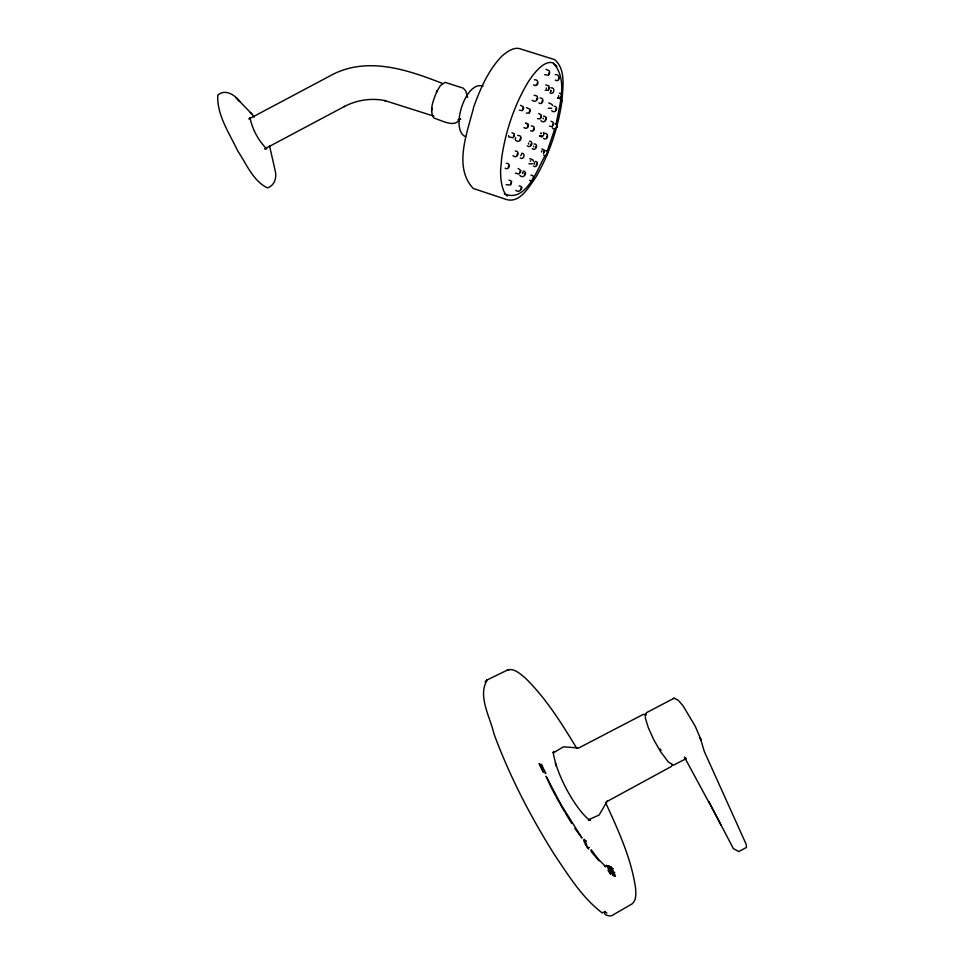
<?xml version="1.0" encoding="UTF-8"?>
<svg xmlns="http://www.w3.org/2000/svg" width="964" height="964" viewBox="0 0 964 964"><rect width="100%" height="100%" fill="white"/><g stroke="black" fill="none" stroke-linecap="round" stroke-linejoin="round"><path stroke-width="1.45" d="M519.15 185.835C524.741 186.305 519.56 194.101 515.848 190.27M605.452 802.277C618.069 829.944 631.312 858.165 635.625 888.531C635.879 893.7 636.553 900.328 631.986 903.955L613.273 914.764C610.887 917.487 601.765 914.848 605.223 911.305M521.596 188.317L521.632 187.305M459.756 119.187C454.562 128.284 441.946 120.392 433.969 118.138C428.486 110.125 433.969 99.003 437.126 90.821L436.463 92.207L440.271 85.736L444.982 82.35L463.238 88.146L465.829 91.062L467.022 95.569M536.261 165.013L536.767 163.772M431.667 111.017L431.884 107.944M541.286 116.885L541.238 114.897L538.611 113.499M561.976 100.967C562.663 87.435 566.254 69.697 554.686 59.635L521.343 49.212C514.33 46.115 507.426 51.646 502.268 55.755C488.459 69.733 480.59 88.266 473.866 106.426C467.865 131.381 452.803 166.627 473.24 188.462L506.377 199.488C520.018 203.525 528.838 186.847 535.478 177.822C549.335 154.312 558.072 127.923 561.976 100.967L562.012 100.666M556.409 127.296L556.867 125.947M530.284 161.241L530.742 160.723M558.65 95.617L558.493 96.87M549.263 88.953L548.986 86.073L545.805 84.868M534.538 162.675L533.875 163.844L534.598 164.001M515.234 139.467L515.644 137.599M556.095 124.32C559.373 105.16 568.049 80.205 553.902 63.781M513.366 136.093L513.969 135.213M554.963 128.405L547.371 150.854M514.198 136.575L514.439 133.924L511.944 132.719M672.39 764.898L671.185 766.597L606.874 801.578L607.26 801.12L599.126 815.026L588.606 819.689M553.432 124.742L552.179 126.633L549.54 126.139M521.416 154.565L520.825 155.686M545.54 154.939C537.394 168.495 526.477 203.187 504.28 193.933M520.668 171.917L518.777 174.002L515.463 173.171M552.565 124.489L553.216 123.284M547.106 153.119L546.781 154.517M555.951 108.655L555.83 110.029M546.299 87.905L546.323 88.772M551.059 91.002L550.589 91.592L550.842 90.218M533.574 146.118L533.67 146.841M558.722 77.759L558.445 79.205M547.034 136.201L546.612 137.599M540.937 118.042L540.033 118.958L537.442 118.572M522.934 107.896L522.609 109.318M532.357 163.832L528.923 163.784M543.467 153.722L544.491 150.372L541.925 148.866M533.237 178.015L532.839 179.388M508.655 165.904L508.329 167.314M542.262 100.738L541.949 102.172M540.828 116.222L540.515 117.668M517.463 153.662L517.162 155.096M552.914 752.45L553.975 751.474L553.312 753.113C557.023 776.466 575.749 808.917 589.028 819.786L590.438 820.099L588.486 820.376M248.857 119.006L249.905 117.548C252.64 129.718 257.978 139.997 266.654 148.878L264.787 148.805M551.685 108.281L548.335 108.269M553.505 752.764L563.362 746.847L578.749 747.968L643.193 714.42L646.483 714.722M459.262 119.476L460.19 118.789L458.262 119.777L459.924 119.307M545.648 118.849L545.311 120.283M520.235 171.086L519.765 172.484M549.275 72.445L548.938 73.879M544.106 151.336L543.515 152.686M520.512 138.153L520.042 139.539M721 825.076L708.745 801.59L733.363 848.573L738.786 851.561L746.485 847.44L746.281 844.536L704.31 751.498L700.201 737.858L695.273 726.326L682.994 705.72L678.222 700.238L674.161 698.189L646.567 712.625L645.326 714.469L645.422 718.252L648.326 727.748L653.713 739.617L660.617 751.691L668.257 761.909L673.559 765.139L684.789 759.367M545.094 773.586L545.865 773.176L543.66 769.043L541.648 768.597L543.081 769.356M249.592 118.632L328.772 76.554C365.368 55.514 405.928 69.167 442.127 83.29M264.992 148.721L344.63 106.377L344.1 106.655C356.692 99.991 371.574 97.665 385.54 100.75L384.624 100.521L433.896 116.162M605.018 866.865L605.573 866.564L597.68 858.49L591.221 849.754L590.992 851.333M611.345 868.419L613.176 868.721L611.489 868.504M610.598 873.324C612.598 871.48 607.163 864.081 607.284 866.154M540.876 764.645L541.455 764.332L543.226 768.139L542.648 768.441L541.467 765.91M588.667 848.923L585.534 843.536L584.521 839.343L583.81 839.716L584.449 842.488M529.658 110.776L529.236 112.161M576.809 748.413C561.711 723.494 546.118 698.31 525.115 677.861C520.211 673.993 513.39 667.004 506.486 670.534L487.423 679.813C477.023 695.442 490.387 717.469 493.917 733.749C509.582 776.213 530.537 816.616 554.601 854.899C568.579 875.553 582.099 897.665 602.247 912.932C603.934 911.414 605.934 912.342 606.91 913.065M585.582 841.572L586.365 841.186L585.883 840.656L584.365 840.656L585.136 841.054M540.611 133.466L541.105 132.887L541.202 133.574M536.153 146.407L535.526 147.733M511.197 182.726L510.631 184.076M522.259 172.905L522.946 172.387L522.97 173.159M509.185 669.582L506.859 670.354M674.161 698.189L673.161 698.49M458.262 119.777L460.768 119.066M548.444 90.363L545.19 90.206M548.89 87.869L548.456 89.266M686.175 758.535L685.187 758.632L686.079 758.56L684.428 757.138L709.287 803.072M537.153 98.195L536.562 99.521M561.482 95.822L560.988 97.135M537.502 82.759L536.936 84.061M521.126 188.366L520.5 189.691M533.502 84.844C538.249 88.17 539.985 79.205 534.405 79.759M528.019 125.597L527.356 126.874M525.055 173.532L524.416 174.846M513.318 137.756L508.823 136.984L508.667 135.623M531.345 143.672L530.694 144.974M535.647 85.266L536.309 85.338M590.438 820.099L589.619 820.003M610.814 874.203C610.429 874.794 606.115 861.792 606.175 866.021M530.562 130.743C534.695 133.261 536.08 125.392 531.309 125.91M532.068 100.28C537.032 104.22 540.539 94.954 534.128 95.376M529.549 180.304C533.417 182.859 535.864 175.123 530.935 175.123M506.124 184.799L510.691 184.895L511.655 181.365L509.137 180.087M515.668 140.346C520.355 144.226 523.994 135.117 517.68 135.394M549.962 92.821C553.987 95.508 555.758 87.254 550.95 87.76M544.636 74.65L548.492 75.264L549.685 73.312L549.299 70.83L546.034 69.288M543.467 138.479C547.901 141.322 549.649 132.225 543.829 133.394M552.324 127.935C555.288 131.731 560.168 124.308 554.915 123.633M523.946 127.597C527.513 130.67 530.971 123.452 526.151 123.356M519.476 110.209L522.223 110.655L523.572 108.426L523.572 106.932L520.5 105.305M532.164 148.649C535.839 151.661 538.924 143.769 534.056 143.889M543.696 155.3C547.444 158.06 549.456 150.023 544.708 150.517M505.088 168.206C509.052 170.833 511.486 163.037 506.341 163.265M551.661 110.691C555.505 114.632 559.228 106.281 554.204 106.257M558.144 98.003C561.819 100.883 563.615 92.978 559.337 93.219M533.393 166.037C536.791 168.857 539.539 161.205 535.008 161.398M557.819 97.93L560.301 98.473L557.638 97.906M519.813 175.4C523.585 179.726 528.609 171.664 523.163 171.05M538.924 102.967C542.816 105.823 544.937 97.653 540.105 97.966M526.284 113.053L529.369 113.113L530.333 110.39L529.983 109.257L526.585 107.643M555.336 80.157C560.144 83.025 560.554 73.638 555.3 74.59M520.162 157.939C523.536 160.639 526.127 153.023 521.62 153.252M527.248 145.757C530.778 149.071 534.333 141.359 529.477 141.154M483.109 86.145C465.552 79.916 449.646 130.188 465.636 136.731M540.105 136.057C542.551 138.37 544.732 134.165 543.419 132.514M533.911 128.537L533.249 129.754M540.973 120.669C544.997 124.983 548.902 116.391 543.576 116.114M513.029 155.674C517.138 159.566 520.789 151.312 515.294 150.974M539.732 135.852L542.334 136.623L539.515 135.828M553.432 63.046C543.889 59.19 532.345 75.276 527.465 83.169C514.053 105.932 505.594 131.478 501.726 157.566L500.702 169.122C500.171 176.858 501.666 192.161 507.498 196.041M541.394 151.963L541.985 150.782M529.754 158.602L532.899 159.879L533.393 161.181M525.428 123.018L527.537 123.982M550.986 121.259L553.167 122.259M548.781 102.907L551.986 104.425L552.529 105.582M518.138 168.447L520.934 170.568M543.13 772.321L543.889 772.272L539.479 763.44M614.755 876.288L615.478 876.276L611.297 866.913L610.561 867.299L611.164 868.564M609.32 867.311L611.164 867.576L610.019 866.937M556.867 66.359L553.493 63.419M588.209 848.706L586.763 846.958M467.082 96.508L467.697 97.147L466.733 95.761M250.303 112.402L254.363 117.03M252.207 114.355L236.084 97.689L239.687 101.401C234.855 94.87 225.07 88.519 217.744 95.195C216.792 115.198 229.504 133.394 237.722 150.938C246.35 163.723 252.966 180.822 267.402 187.908C274.74 185.534 276.993 177.376 275.126 170.459L269.546 145.793M599.054 860.852L591.667 852.176M610.2 873.685L608.031 870.335M607.706 866.648L608.2 867.335M660.244 749.064L661.087 750.233M574.869 828.45L581.991 838.053L561.229 804.916L546.07 776.249L551.3 787.745M571.724 823.449L565.302 812.953M560.771 805.157L564.543 811.652M555.999 796.553L560.096 803.928M551.974 788.998L555.324 795.3M608.718 868.239L609.115 868.998M585.088 843.922L585.871 845.476M612.815 872.131L613.875 874.408M610.887 871.239C616.948 882.928 610.634 869.395 609.272 865.768L608.525 866.166L610.296 869.974M539.093 763.669L542.551 771.08M609.622 870.01L610.429 871.878M555.3 763.066L556.385 766.272M700.31 738.171L700.864 739.822L700.201 737.858M528.549 143.009L528.67 144.13M543.118 118.042L543.118 118.861M556.975 126.236L556.71 127.115L556.975 126.236M547.154 153.698L546.901 154.373L547.154 153.698M589.04 847.452L588.185 847.91L589.04 847.452M485.314 681.885L487.049 679.994L485.314 681.885M611.754 871.07L611.2 871.36L612.803 871.661L611.754 871.07M613.779 872.215L613.249 872.504L614.815 872.806L613.779 872.215M585.943 843.608L585.365 842.44L586.558 844.91L585.943 843.608M546.058 117.62L546.227 118.283L546.058 117.62"/></g></svg>
